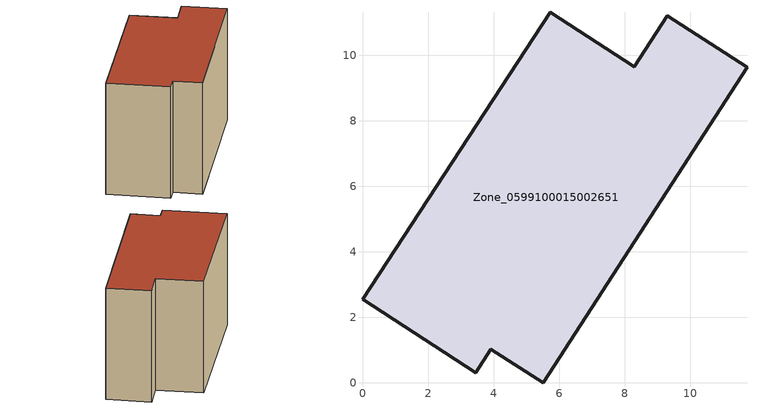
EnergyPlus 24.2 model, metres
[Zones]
Zone_0599100015002651
 floor ground (C_G): 8.3,9.65 9.29,11.21 11.73,9.62 5.52,0 3.92,1.03 3.46,0.31 0,2.55 5.73,11.31 z0.81
 wall outside (C_F): 5.73,11.31 0,2.55 3.46,0.31 3.92,1.03 5.52,0 11.73,9.62 9.29,11.21 8.3,9.65 5.73,11.31 z0.81:8.48
 roof outside (C_R): 8.3,9.65 5.73,11.31 0,2.55 3.46,0.31 3.92,1.03 5.52,0 11.73,9.62 9.29,11.21 z8.48
[BUILDING]
Pand.0599100015002651: North Axis=0; Terrain=City; Loads Convergence Tolerance Value=0.04; Temperature Convergence Tolerance Value=0.4; Solar Distribution=FullExterior; Maximum Number of Warmup Days=25; Minimum Number of Warmup Days=1
[Site:Location]
Rotterdam.The.Hague.AP_ZH_NLD Design_Conditions: Latitude=51.96; Longitude=4.45; Time Zone=1; Elevation=-4.5
[SITE:GROUNDTEMPERATURE:BUILDINGSURFACE]
18, 18, 18, 18, 18, 18, 18, 18, 18, 18, 18, 18
[MATERIAL] Thermal Absorptance=0.9; Solar Absorptance=0.7; Visible Absorptance=0.7
Name | Roughness | Thickness | Conductivity | Density | Specific Heat
G.TI.1965-1974 | MediumSmooth | 0.15 | 0.882353 | 540 | 1210
F.TI.1965-1974 | Rough | 0.3 | 0.697674 | 1920 | 840
R.TI.1965-1974 | MediumRough | 0.2 | 0.232558 | 1500 | 1000
[CONSTRUCTION]
C_G: G.TI.1965-1974
C_F: F.TI.1965-1974
C_R: R.TI.1965-1974
[ZONE]
Zone_0599100015002651: Type=1; Multiplier=1; Ceiling Height=Autocalculate; Volume=Autocalculate; Floor Area=autocalculate; Part of Total Floor Area=Yes
[ZONEINFILTRATION:DESIGNFLOWRATE]
Infil_Zone_0599100015002651: Zone or ZoneList or Space or SpaceList=Zone_0599100015002651; Schedule=AlwaysOn; Design Flow Rate Calculation Method=Flow/Area; Flow Rate per Floor Area=0.003; Constant Term Coefficient=1; Temperature Term Coefficient=0; Velocity Term Coefficient=0; Velocity Squared Term Coefficient=0
[HVACTEMPLATE:ZONE:IDEALLOADSAIRSYSTEM]
Zone_0599100015002651: Maximum Heating Supply Air Temperature=50; Minimum Cooling Supply Air Temperature=13; Maximum Heating Supply Air Humidity Ratio=0.0156; Minimum Cooling Supply Air Humidity Ratio=0.0077; Heating Limit=NoLimit; Cooling Limit=NoLimit; Dehumidification Control Type=ConstantSensibleHeatRatio; Cooling Sensible Heat Ratio=0.7; Dehumidification Setpoint=60; Humidification Control Type=None; Humidification Setpoint=30; Outdoor Air Method=None; Outdoor Air Flow Rate per Person=0.00944; Outdoor Air Flow Rate per Zone Floor Area=0; Outdoor Air Flow Rate per Zone=0; Demand Controlled Ventilation Type=None; Outdoor Air Economizer Type=NoEconomizer; Heat Recovery Type=None; Sensible Heat Recovery Effectiveness=0.7; Latent Heat Recovery Effectiveness=0.65
[ZONECONTROL:THERMOSTAT]
ThermostatControl_Zone_0599100015002651: Zone or ZoneList=Zone_0599100015002651; Control Type Schedule=DualSetpointControlType; Control 1=Thermostat_Zone_0599100015002651; Temperature Difference Between Cutout And Setpoint=0
[THERMOSTATSETPOINT:DUALSETPOINT]
Thermostat_Zone_0599100015002651: Heating Setpoint Temperature Schedule=HeatingSetpoint_Zone_0599100015002651; Cooling Setpoint Temperature Schedule=CoolingSetpoint_Zone_0599100015002651
[SCHEDULE:COMPACT]
HeatingSetpoint_Zone_0599100015002651: Through: 12/31, For: AllDays, Until: 24:00, 21
CoolingSetpoint_Zone_0599100015002651: Through: 12/31, For: AllDays, Until: 24:00, 24
DualSetpointControlType: Through: 12/31, For: AllDays, Until: 24:00, 4
AlwaysOn: Through: 12/31, For: AllDays, Until: 24:00, 1
